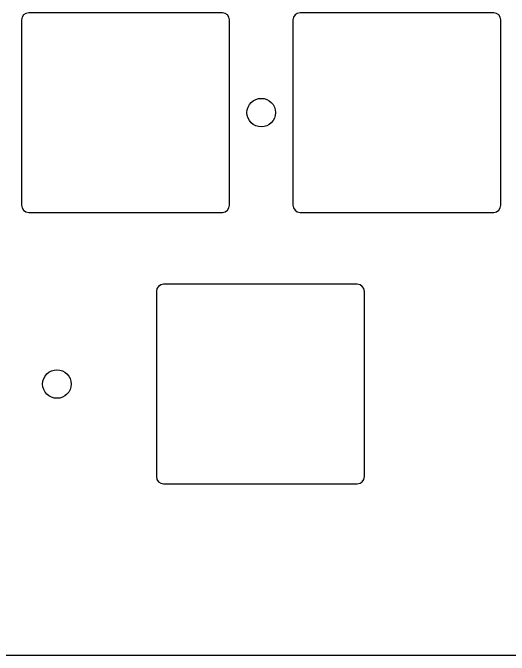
# Model space of a CAD drawing. Header units: millimetres. Extents: x -10 to 277, y -95 to 18.
# Drawn here: x 168.36 to 203.2, y -95.23 to -50.15 of the extents above; entities that cross this region are included whole.
import ezdxf

# ---------------------------------------------------------------- set-up
doc = ezdxf.new("R2010")
doc.units = ezdxf.units.MM
doc.header["$MEASUREMENT"] = 0
doc.layers.get('0').update_dxf_attribs({"linetype": 'CONTINUOUS'})
doc.layers.add('Edge.Cuts', color=53, linetype='CONTINUOUS')

msp = doc.modelspace()

# ---------------------------------------------------------------- linework, layer by layer
msp.add_lwpolyline([(193.0375, -82.700025), (193.0375, -69.700025, 0.414213562), (192.5375, -69.200025), (178.9375, -69.200025, 0.414212391), (178.4375, -69.700025), (178.4375, -82.700025, 0.414212391), (178.9375, -83.200025), (192.5375, -83.200025, 0.414213562)], format="xyb", close=True)
msp.add_circle((171.45, -76.2), 1)
at = {"layer": 'Edge.Cuts', "linetype": 'Continuous'}
for p, q in [((183.071416, -50.15), (169.471416, -50.15)), ((202.121416, -50.15), (188.521416, -50.15)), ((168.971416, -50.65), (168.971416, -63.65)), ((183.571416, -63.65), (183.571416, -50.65)), ((188.021416, -50.65), (188.021416, -63.65)), ((202.621416, -63.65), (202.621416, -50.65)), ((169.471416, -64.15), (183.071416, -64.15)), ((188.521416, -64.15), (202.121416, -64.15)), ((52.325, -95.226), (214.375, -95.226))]:
    msp.add_line(p, q, dxfattribs=at)
at = {"layer": 'Edge.Cuts'}
msp.add_circle((185.796416, -57.15), 1, dxfattribs=at)
for centre, start, end in [((169.471416, -50.65), 90, 180), ((183.071416, -50.65), 0, 90), ((188.521416, -50.65), 90, 180), ((202.121416, -50.65), 0, 90), ((169.471416, -63.65), 180, 270), ((183.071416, -63.65), 270, 0), ((188.521416, -63.65), 180, 270), ((202.121416, -63.65), 270, 0)]:
    msp.add_arc(centre, 0.5, start, end, dxfattribs=at)

doc.saveas('drawing.dxf')
